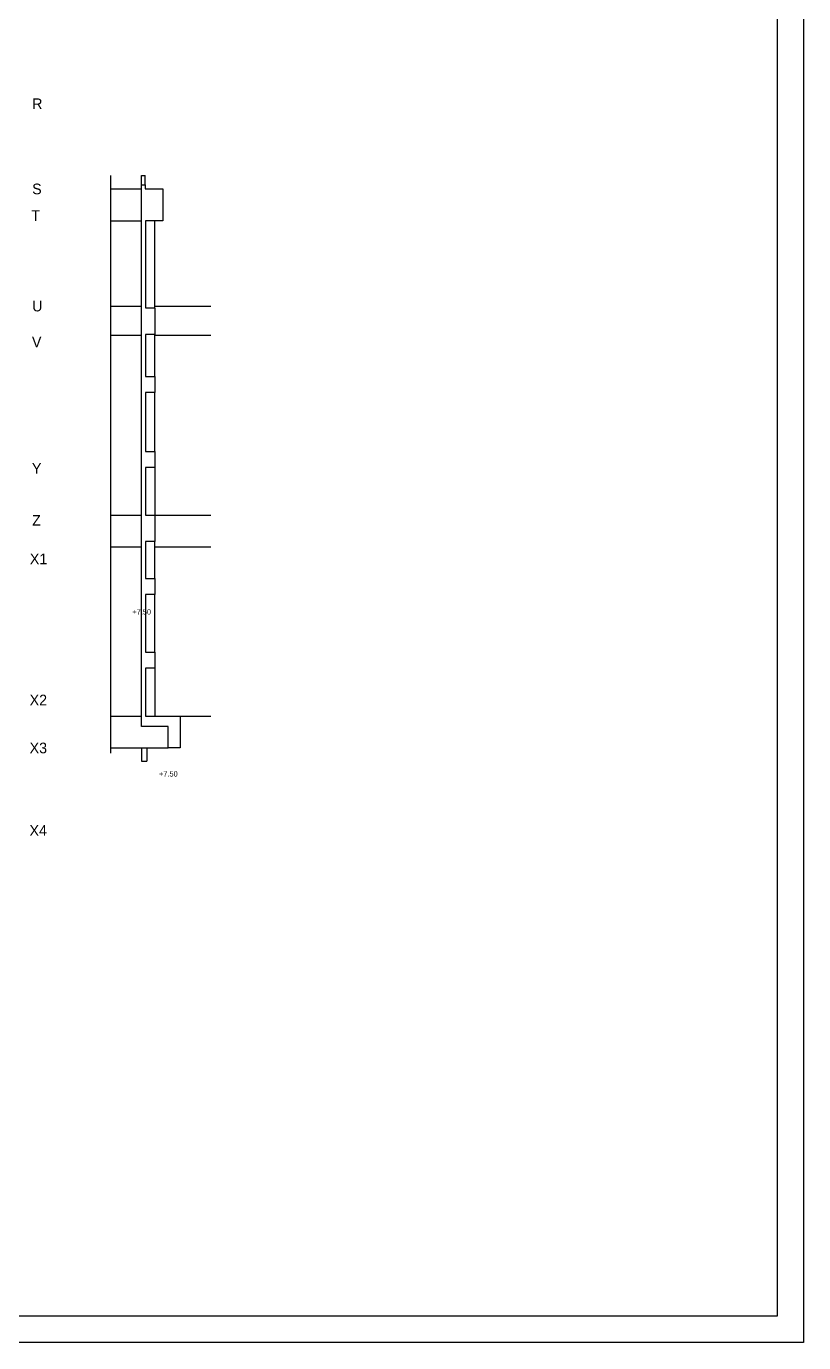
# Model space of a CAD drawing. Header units: millimetres. Extents: x -471670 to -452584, y -75378 to -66578.
# Drawn here: x -455502 to -452584, y -75378 to -70433 of the extents above; entities that cross this region are included whole.
import ezdxf

# ---------------------------------------------------------------- set-up
doc = ezdxf.new("R2010")
doc.units = ezdxf.units.MM
for name, color, linetype in [('KM Kesik', 7, 'Continuous'), ('KM Kesit', 7, 'Continuous'), ('KM Kesit görünüş', 7, 'Continuous'), ('KM Kot kesit', 7, 'Continuous'), ('TABLO', 7, 'Continuous'), ('VM Aks Markası', 7, 'Continuous')]:
    doc.layers.add(name, color=color, linetype=linetype)

msp = doc.modelspace()

# ---------------------------------------------------------------- linework, layer by layer
at = {"layer": 'KM Kesik'}
msp.add_line((-455185.2, -73163.6), (-455185.2, -70993.3), dxfattribs=at)
at = {"layer": 'KM Kesit'}
msp.add_lwpolyline([(-455020.1, -72567.6), (-455055.1, -72567.6), (-455055.1, -72783.6), (-455020.1, -72783.6), (-455020.1, -72843.6), (-455055.1, -72843.6), (-455055.1, -73023.6), (-454925.1, -73023.6), (-454925.1, -73063.6), (-454925.1, -73143.6), (-454970.1, -73143.6), (-454970.1, -73063.6), (-455070.1, -73063.6), (-455070.1, -71028.6), (-455056.1, -71028.6), (-455056.1, -71043.6), (-454990.1, -71043.6), (-454990.1, -71163.6), (-455055.1, -71163.6), (-455055.1, -71489.8), (-455020.1, -71489.8), (-455020.1, -71590.3), (-455055.1, -71590.3), (-455055.1, -71748.6), (-455020.1, -71748.6), (-455020.1, -71808.6), (-455055.1, -71808.6), (-455055.1, -72029.5), (-455020.1, -72029.5), (-455020.1, -72089.7), (-455055.1, -72089.7), (-455055.1, -72268.6), (-455020.1, -72268.6), (-455020.1, -72368.6), (-455055.1, -72368.6), (-455055.1, -72507.6), (-455020.1, -72507.6)], close=True, dxfattribs=at)
at = {"layer": 'KM Kesit görünüş'}
for p, q in [((-455070.1, -70993.6), (-455056.1, -70993.6)), ((-455070.1, -71028.6), (-455070.1, -70993.6)), ((-455056.1, -71028.6), (-455056.1, -70993.6)), ((-455185.2, -71043.6), (-455070.1, -71043.6)), ((-455185.2, -71163.6), (-455070.1, -71163.6)), ((-455019.6, -71487.9), (-455019.6, -71163.6)), ((-455185.2, -71483.6), (-455070.1, -71483.6)), ((-455020.1, -71483.6), (-454809.9, -71483.6)), ((-455185.2, -71593.4), (-455070.1, -71593.4)), ((-455020.1, -71748.6), (-455020.1, -71590.3)), ((-455020.1, -71593.4), (-454809.9, -71593.4)), ((-455020.1, -72029.5), (-455020.1, -71808.6)), ((-455020.1, -72089.7), (-455020.1, -72268.6)), ((-455185.2, -72268.6), (-455070.1, -72268.6)), ((-455020.1, -72268.6), (-454809.9, -72268.6)), ((-455185.2, -72388.6), (-455070.1, -72388.6)), ((-455020.1, -72507.6), (-455020.1, -72368.6)), ((-455020.1, -72388.6), (-454809.9, -72388.6)), ((-455020.1, -72783.6), (-455020.1, -72567.6)), ((-455020.1, -72843.6), (-455020.1, -73023.6)), ((-455185.2, -73023.6), (-455070.1, -73023.6)), ((-455015.1, -73023.6), (-454809.9, -73023.6)), ((-455185.2, -73143.6), (-454970.1, -73143.6)), ((-455070.1, -73143.6), (-455070.1, -73193.6)), ((-455050.1, -73143.6), (-455050.1, -73193.6)), ((-455070.1, -73193.6), (-455050.1, -73193.6))]:
    msp.add_line(p, q, dxfattribs=at)
at = {"layer": 'TABLO'}
for points in [[(-469669.6, -66577.6), (-452583.6, -66577.6), (-452583.6, -75377.6), (-469669.6, -75377.6)], [(-469569.6, -66677.6), (-452683.6, -66677.6), (-452683.6, -75277.6), (-469569.6, -75277.6)]]:
    msp.add_lwpolyline(points, close=True, dxfattribs=at)

# ---------------------------------------------------------------- texts
at = {"layer": 'KM Kot kesit'}
for p in [(-455104, -72642.3), (-455004, -73251.1)]:
    msp.add_text('+7.50', height=20, dxfattribs=at).set_placement(p)
at = {"layer": 'VM Aks Markası'}
for s, p in [('R', (-455480.4, -70743.6)), ('S', (-455480.4, -71063.6)), ('T', (-455483.2, -71163.6)), ('U', (-455480.4, -71503.6)), ('V', (-455481.3, -71638.6)), ('Y', (-455481.3, -72113.6)), ('Z', (-455480.4, -72308.6)), ('X1', (-455489.1, -72453.6)), ('X2', (-455489.9, -72983.6)), ('X3', (-455489.9, -73163.6)), ('X4', (-455490.4, -73473.6))]:
    msp.add_text(s, height=40, dxfattribs=at).set_placement(p)

doc.saveas('drawing.dxf')
